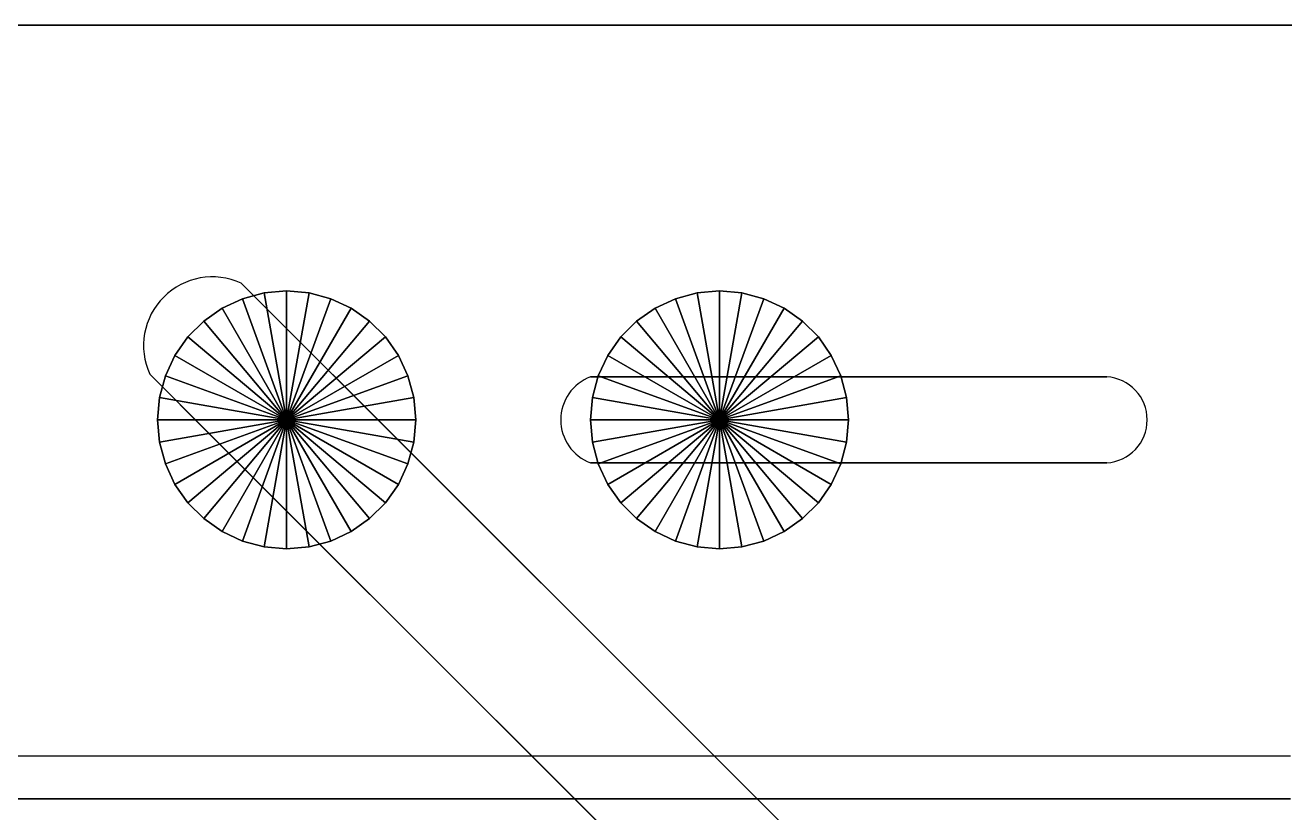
# Model space of a CAD drawing. Header units: inches. Extents: x -7543 to -822, y 102837 to 190349.
# Drawn here: x -831.594645 to -831.590927, y 102836.959104 to 102836.961431 of the extents above; entities that cross this region are included whole.
import ezdxf

# ---------------------------------------------------------------- set-up
doc = ezdxf.new("R2010")
doc.units = ezdxf.units.IN
doc.header["$MEASUREMENT"] = 0
doc.layers.add('TEFRİŞ', color=7, linetype='Continuous', lineweight=25, true_color=0x78462c)

msp = doc.modelspace()

# ---------------------------------------------------------------- linework, layer by layer
at = {"layer": 'TEFRİŞ'}
msp.add_line((-831.5968453943481, 102836.9592717916, -0.004190999999999999), (-831.590909394348, 102836.9592717916, -0.004190999999999999), dxfattribs=at)
for centre, radius, start, end in [((-831.594092465625, 102836.9604838629, 0.0005079999999999999), 0.0002033753728859917, 65.4898187051874, 204.5101813244228), ((-831.5929283455516, 102836.9602647916, 0.0007620000000000005), 0.0001357854441317281, 110.7234838992994, 249.2765161007005), ((-831.5914602949773, 102836.9602647916, 0.0007620000000000005), 0.0001272455105001902, 273.5597646251475, 86.44023537485249)]:
    msp.add_arc(centre, radius, start, end, dxfattribs=at)
for points in [[(-831.5888773943481, 102836.9614307916, -0.000127000000000001), (-831.598877394348, 102836.9614307916, -0.000127000000000001), (-831.598877394348, 102836.9614307916), (-831.5888773943481, 102836.9614307916)], [(-831.593828494348, 102836.9604892916, 0.000889), (-831.5934692743481, 102836.9601300916, 0.000889), (-831.5934692743481, 102836.9601300916, 0.0005079999999999999), (-831.594008094348, 102836.9606689116, 0.0005079999999999999)], [(-831.5940638943481, 102836.9605947516), (-831.5940036943481, 102836.9606228116), (-831.5940036943481, 102836.9606228116, 0.0005079999999999999), (-831.5940638943481, 102836.9605947516, 0.0005079999999999999)], [(-831.5938733943481, 102836.9602647916), (-831.5940638943481, 102836.9605947516), (-831.5940036943481, 102836.9606228116), (-831.5938733943481, 102836.9602647916)], [(-831.5938733943481, 102836.9602647916, 0.0005079999999999999), (-831.5940638943481, 102836.9605947516, 0.0005079999999999999), (-831.5940036943481, 102836.9606228116, 0.0005079999999999999), (-831.5938733943481, 102836.9602647916, 0.0005079999999999999)], [(-831.5940036943481, 102836.9606228116), (-831.593939554348, 102836.9606400116), (-831.593939554348, 102836.9606400116, 0.0005079999999999999), (-831.5940036943481, 102836.9606228116, 0.0005079999999999999)], [(-831.5938733943481, 102836.9602647916), (-831.5940036943481, 102836.9606228116), (-831.593939554348, 102836.9606400116), (-831.5938733943481, 102836.9602647916)], [(-831.5938733943481, 102836.9602647916, 0.0005079999999999999), (-831.5940036943481, 102836.9606228116, 0.0005079999999999999), (-831.593939554348, 102836.9606400116, 0.0005079999999999999), (-831.5938733943481, 102836.9602647916, 0.0005079999999999999)], [(-831.593939554348, 102836.9606400116), (-831.5938733943481, 102836.9606457916), (-831.5938733943481, 102836.9606457916, 0.0005079999999999999), (-831.593939554348, 102836.9606400116, 0.0005079999999999999)], [(-831.5938733943481, 102836.9602647916), (-831.593939554348, 102836.9606400116), (-831.5938733943481, 102836.9606457916), (-831.5938733943481, 102836.9602647916)], [(-831.5938733943481, 102836.9602647916, 0.0005079999999999999), (-831.593939554348, 102836.9606400116, 0.0005079999999999999), (-831.5938733943481, 102836.9606457916, 0.0005079999999999999), (-831.5938733943481, 102836.9602647916, 0.0005079999999999999)], [(-831.5938733943481, 102836.9606457916), (-831.5938072343481, 102836.9606400116), (-831.5938072343481, 102836.9606400116, 0.0005079999999999999), (-831.5938733943481, 102836.9606457916, 0.0005079999999999999)], [(-831.5938733943481, 102836.9602647916), (-831.5938733943481, 102836.9606457916), (-831.5938072343481, 102836.9606400116), (-831.5938733943481, 102836.9602647916)], [(-831.5938733943481, 102836.9602647916, 0.0005079999999999999), (-831.5938733943481, 102836.9606457916, 0.0005079999999999999), (-831.5938072343481, 102836.9606400116, 0.0005079999999999999), (-831.5938733943481, 102836.9602647916, 0.0005079999999999999)], [(-831.5938733943481, 102836.9602647916), (-831.5938072343481, 102836.9606400116), (-831.593743094348, 102836.9606228116), (-831.5938733943481, 102836.9602647916)], [(-831.5938733943481, 102836.9602647916, 0.0005079999999999999), (-831.5938072343481, 102836.9606400116, 0.0005079999999999999), (-831.593743094348, 102836.9606228116, 0.0005079999999999999), (-831.5938733943481, 102836.9602647916, 0.0005079999999999999)], [(-831.5938733943481, 102836.9602647916), (-831.593743094348, 102836.9606228116), (-831.593682894348, 102836.9605947516), (-831.5938733943481, 102836.9602647916)], [(-831.5938733943481, 102836.9602647916, 0.0005079999999999999), (-831.593743094348, 102836.9606228116, 0.0005079999999999999), (-831.593682894348, 102836.9605947516, 0.0005079999999999999), (-831.5938733943481, 102836.9602647916, 0.0005079999999999999)], [(-831.5938072343481, 102836.9606400116), (-831.593743094348, 102836.9606228116), (-831.593743094348, 102836.9606228116, 0.0005079999999999999), (-831.5938072343481, 102836.9606400116, 0.0005079999999999999)], [(-831.593743094348, 102836.9606228116), (-831.593682894348, 102836.9605947516), (-831.593682894348, 102836.9605947516, 0.0005079999999999999), (-831.593743094348, 102836.9606228116, 0.0005079999999999999)], [(-831.592785894348, 102836.9605947516), (-831.592725694348, 102836.9606228116), (-831.592725694348, 102836.9606228116, 0.0005079999999999999), (-831.592785894348, 102836.9605947516, 0.0005079999999999999)], [(-831.5925953943481, 102836.9602647916), (-831.592785894348, 102836.9605947516), (-831.592725694348, 102836.9606228116), (-831.5925953943481, 102836.9602647916)], [(-831.5925953943481, 102836.9602647916, 0.0005079999999999999), (-831.592785894348, 102836.9605947516, 0.0005079999999999999), (-831.592725694348, 102836.9606228116, 0.0005079999999999999), (-831.5925953943481, 102836.9602647916, 0.0005079999999999999)], [(-831.592725694348, 102836.9606228116), (-831.5926615543481, 102836.9606400116), (-831.5926615543481, 102836.9606400116, 0.0005079999999999999), (-831.592725694348, 102836.9606228116, 0.0005079999999999999)], [(-831.5925953943481, 102836.9602647916), (-831.592725694348, 102836.9606228116), (-831.5926615543481, 102836.9606400116), (-831.5925953943481, 102836.9602647916)], [(-831.5925953943481, 102836.9602647916, 0.0005079999999999999), (-831.592725694348, 102836.9606228116, 0.0005079999999999999), (-831.5926615543481, 102836.9606400116, 0.0005079999999999999), (-831.5925953943481, 102836.9602647916, 0.0005079999999999999)], [(-831.5926615543481, 102836.9606400116), (-831.5925953943481, 102836.9606457916), (-831.5925953943481, 102836.9606457916, 0.0005079999999999999), (-831.5926615543481, 102836.9606400116, 0.0005079999999999999)], [(-831.5925953943481, 102836.9602647916), (-831.5926615543481, 102836.9606400116), (-831.5925953943481, 102836.9606457916), (-831.5925953943481, 102836.9602647916)], [(-831.5925953943481, 102836.9602647916, 0.0005079999999999999), (-831.5926615543481, 102836.9606400116, 0.0005079999999999999), (-831.5925953943481, 102836.9606457916, 0.0005079999999999999), (-831.5925953943481, 102836.9602647916, 0.0005079999999999999)], [(-831.5925953943481, 102836.9606457916), (-831.592529234348, 102836.9606400116), (-831.592529234348, 102836.9606400116, 0.0005079999999999999), (-831.5925953943481, 102836.9606457916, 0.0005079999999999999)], [(-831.5925953943481, 102836.9602647916), (-831.5925953943481, 102836.9606457916), (-831.592529234348, 102836.9606400116), (-831.5925953943481, 102836.9602647916)], [(-831.5925953943481, 102836.9602647916, 0.0005079999999999999), (-831.5925953943481, 102836.9606457916, 0.0005079999999999999), (-831.592529234348, 102836.9606400116, 0.0005079999999999999), (-831.5925953943481, 102836.9602647916, 0.0005079999999999999)], [(-831.5925953943481, 102836.9602647916), (-831.592529234348, 102836.9606400116), (-831.5924650943481, 102836.9606228116), (-831.5925953943481, 102836.9602647916)], [(-831.5925953943481, 102836.9602647916, 0.0005079999999999999), (-831.592529234348, 102836.9606400116, 0.0005079999999999999), (-831.5924650943481, 102836.9606228116, 0.0005079999999999999), (-831.5925953943481, 102836.9602647916, 0.0005079999999999999)], [(-831.5925953943481, 102836.9602647916), (-831.5924650943481, 102836.9606228116), (-831.5924048943481, 102836.9605947516), (-831.5925953943481, 102836.9602647916)], [(-831.5925953943481, 102836.9602647916, 0.0005079999999999999), (-831.5924650943481, 102836.9606228116, 0.0005079999999999999), (-831.5924048943481, 102836.9605947516, 0.0005079999999999999), (-831.5925953943481, 102836.9602647916, 0.0005079999999999999)], [(-831.592529234348, 102836.9606400116), (-831.5924650943481, 102836.9606228116), (-831.5924650943481, 102836.9606228116, 0.0005079999999999999), (-831.592529234348, 102836.9606400116, 0.0005079999999999999)], [(-831.5924650943481, 102836.9606228116), (-831.5924048943481, 102836.9605947516), (-831.5924048943481, 102836.9605947516, 0.0005079999999999999), (-831.5924650943481, 102836.9606228116, 0.0005079999999999999)], [(-831.594118294348, 102836.9605566516), (-831.5940638943481, 102836.9605947516), (-831.5940638943481, 102836.9605947516, 0.0005079999999999999), (-831.594118294348, 102836.9605566516, 0.0005079999999999999)], [(-831.5938733943481, 102836.9602647916), (-831.594118294348, 102836.9605566516), (-831.5940638943481, 102836.9605947516), (-831.5938733943481, 102836.9602647916)], [(-831.5938733943481, 102836.9602647916, 0.0005079999999999999), (-831.594118294348, 102836.9605566516, 0.0005079999999999999), (-831.5940638943481, 102836.9605947516, 0.0005079999999999999), (-831.5938733943481, 102836.9602647916, 0.0005079999999999999)], [(-831.5938733943481, 102836.9602647916), (-831.593682894348, 102836.9605947516), (-831.5936284943481, 102836.9605566516), (-831.5938733943481, 102836.9602647916)], [(-831.5938733943481, 102836.9602647916, 0.0005079999999999999), (-831.593682894348, 102836.9605947516, 0.0005079999999999999), (-831.5936284943481, 102836.9605566516, 0.0005079999999999999), (-831.5938733943481, 102836.9602647916, 0.0005079999999999999)], [(-831.593682894348, 102836.9605947516), (-831.5936284943481, 102836.9605566516), (-831.5936284943481, 102836.9605566516, 0.0005079999999999999), (-831.593682894348, 102836.9605947516, 0.0005079999999999999)], [(-831.5928402943481, 102836.9605566516), (-831.592785894348, 102836.9605947516), (-831.592785894348, 102836.9605947516, 0.0005079999999999999), (-831.5928402943481, 102836.9605566516, 0.0005079999999999999)], [(-831.5925953943481, 102836.9602647916), (-831.5928402943481, 102836.9605566516), (-831.592785894348, 102836.9605947516), (-831.5925953943481, 102836.9602647916)], [(-831.5925953943481, 102836.9602647916, 0.0005079999999999999), (-831.5928402943481, 102836.9605566516, 0.0005079999999999999), (-831.592785894348, 102836.9605947516, 0.0005079999999999999), (-831.5925953943481, 102836.9602647916, 0.0005079999999999999)], [(-831.5925953943481, 102836.9602647916), (-831.5924048943481, 102836.9605947516), (-831.592350494348, 102836.9605566516), (-831.5925953943481, 102836.9602647916)], [(-831.5925953943481, 102836.9602647916, 0.0005079999999999999), (-831.5924048943481, 102836.9605947516, 0.0005079999999999999), (-831.592350494348, 102836.9605566516, 0.0005079999999999999), (-831.5925953943481, 102836.9602647916, 0.0005079999999999999)], [(-831.5924048943481, 102836.9605947516), (-831.592350494348, 102836.9605566516), (-831.592350494348, 102836.9605566516, 0.0005079999999999999), (-831.5924048943481, 102836.9605947516, 0.0005079999999999999)], [(-831.594165254348, 102836.9605096916), (-831.594118294348, 102836.9605566516), (-831.594118294348, 102836.9605566516, 0.0005079999999999999), (-831.594165254348, 102836.9605096916, 0.0005079999999999999)], [(-831.5938733943481, 102836.9602647916), (-831.594165254348, 102836.9605096916), (-831.594118294348, 102836.9605566516), (-831.5938733943481, 102836.9602647916)], [(-831.5938733943481, 102836.9602647916, 0.0005079999999999999), (-831.594165254348, 102836.9605096916, 0.0005079999999999999), (-831.594118294348, 102836.9605566516, 0.0005079999999999999), (-831.5938733943481, 102836.9602647916, 0.0005079999999999999)], [(-831.5938733943481, 102836.9602647916), (-831.5936284943481, 102836.9605566516), (-831.593581534348, 102836.9605096916), (-831.5938733943481, 102836.9602647916)], [(-831.5938733943481, 102836.9602647916, 0.0005079999999999999), (-831.5936284943481, 102836.9605566516, 0.0005079999999999999), (-831.593581534348, 102836.9605096916, 0.0005079999999999999), (-831.5938733943481, 102836.9602647916, 0.0005079999999999999)], [(-831.5936284943481, 102836.9605566516), (-831.593581534348, 102836.9605096916), (-831.593581534348, 102836.9605096916, 0.0005079999999999999), (-831.5936284943481, 102836.9605566516, 0.0005079999999999999)], [(-831.592887254348, 102836.9605096916), (-831.5928402943481, 102836.9605566516), (-831.5928402943481, 102836.9605566516, 0.0005079999999999999), (-831.592887254348, 102836.9605096916, 0.0005079999999999999)], [(-831.5925953943481, 102836.9602647916), (-831.592887254348, 102836.9605096916), (-831.5928402943481, 102836.9605566516), (-831.5925953943481, 102836.9602647916)], [(-831.5925953943481, 102836.9602647916, 0.0005079999999999999), (-831.592887254348, 102836.9605096916, 0.0005079999999999999), (-831.5928402943481, 102836.9605566516, 0.0005079999999999999), (-831.5925953943481, 102836.9602647916, 0.0005079999999999999)], [(-831.5925953943481, 102836.9602647916), (-831.592350494348, 102836.9605566516), (-831.592303534348, 102836.9605096916), (-831.5925953943481, 102836.9602647916)], [(-831.5925953943481, 102836.9602647916, 0.0005079999999999999), (-831.592350494348, 102836.9605566516, 0.0005079999999999999), (-831.592303534348, 102836.9605096916, 0.0005079999999999999), (-831.5925953943481, 102836.9602647916, 0.0005079999999999999)], [(-831.592350494348, 102836.9605566516), (-831.592303534348, 102836.9605096916), (-831.592303534348, 102836.9605096916, 0.0005079999999999999), (-831.592350494348, 102836.9605566516, 0.0005079999999999999)], [(-831.5942033543481, 102836.9604552916), (-831.594165254348, 102836.9605096916), (-831.594165254348, 102836.9605096916, 0.0005079999999999999), (-831.5942033543481, 102836.9604552916, 0.0005079999999999999)], [(-831.5938733943481, 102836.9602647916), (-831.5942033543481, 102836.9604552916), (-831.594165254348, 102836.9605096916), (-831.5938733943481, 102836.9602647916)], [(-831.5938733943481, 102836.9602647916, 0.0005079999999999999), (-831.5942033543481, 102836.9604552916, 0.0005079999999999999), (-831.594165254348, 102836.9605096916, 0.0005079999999999999), (-831.5938733943481, 102836.9602647916, 0.0005079999999999999)], [(-831.5938733943481, 102836.9602647916), (-831.593581534348, 102836.9605096916), (-831.593543434348, 102836.9604552916), (-831.5938733943481, 102836.9602647916)], [(-831.5938733943481, 102836.9602647916, 0.0005079999999999999), (-831.593581534348, 102836.9605096916, 0.0005079999999999999), (-831.593543434348, 102836.9604552916, 0.0005079999999999999), (-831.5938733943481, 102836.9602647916, 0.0005079999999999999)], [(-831.593581534348, 102836.9605096916), (-831.593543434348, 102836.9604552916), (-831.593543434348, 102836.9604552916, 0.0005079999999999999), (-831.593581534348, 102836.9605096916, 0.0005079999999999999)], [(-831.592925354348, 102836.9604552916), (-831.592887254348, 102836.9605096916), (-831.592887254348, 102836.9605096916, 0.0005079999999999999), (-831.592925354348, 102836.9604552916, 0.0005079999999999999)], [(-831.5925953943481, 102836.9602647916), (-831.592925354348, 102836.9604552916), (-831.592887254348, 102836.9605096916), (-831.5925953943481, 102836.9602647916)], [(-831.5925953943481, 102836.9602647916, 0.0005079999999999999), (-831.592925354348, 102836.9604552916, 0.0005079999999999999), (-831.592887254348, 102836.9605096916, 0.0005079999999999999), (-831.5925953943481, 102836.9602647916, 0.0005079999999999999)], [(-831.5925953943481, 102836.9602647916), (-831.592303534348, 102836.9605096916), (-831.5922654343481, 102836.9604552916), (-831.5925953943481, 102836.9602647916)], [(-831.5925953943481, 102836.9602647916, 0.0005079999999999999), (-831.592303534348, 102836.9605096916, 0.0005079999999999999), (-831.5922654343481, 102836.9604552916, 0.0005079999999999999), (-831.5925953943481, 102836.9602647916, 0.0005079999999999999)], [(-831.592303534348, 102836.9605096916), (-831.5922654343481, 102836.9604552916), (-831.5922654343481, 102836.9604552916, 0.0005079999999999999), (-831.592303534348, 102836.9605096916, 0.0005079999999999999)], [(-831.593648894348, 102836.9603096916, 0.00127), (-831.593828494348, 102836.9604892916, 0.000889), (-831.5909997143481, 102836.9576605116, 0.000889), (-831.5909997143481, 102836.9576605116, 0.00127)], [(-831.5942314143481, 102836.9603950916), (-831.5942033543481, 102836.9604552916), (-831.5942033543481, 102836.9604552916, 0.0005079999999999999), (-831.5942314143481, 102836.9603950916, 0.0005079999999999999)], [(-831.5938733943481, 102836.9602647916), (-831.5942314143481, 102836.9603950916), (-831.5942033543481, 102836.9604552916), (-831.5938733943481, 102836.9602647916)], [(-831.5938733943481, 102836.9602647916, 0.0005079999999999999), (-831.5942314143481, 102836.9603950916, 0.0005079999999999999), (-831.5942033543481, 102836.9604552916, 0.0005079999999999999), (-831.5938733943481, 102836.9602647916, 0.0005079999999999999)], [(-831.5938733943481, 102836.9602647916), (-831.593543434348, 102836.9604552916), (-831.593515374348, 102836.9603950916), (-831.5938733943481, 102836.9602647916)], [(-831.5938733943481, 102836.9602647916, 0.0005079999999999999), (-831.593543434348, 102836.9604552916, 0.0005079999999999999), (-831.593515374348, 102836.9603950916, 0.0005079999999999999), (-831.5938733943481, 102836.9602647916, 0.0005079999999999999)], [(-831.593543434348, 102836.9604552916), (-831.593515374348, 102836.9603950916), (-831.593515374348, 102836.9603950916, 0.0005079999999999999), (-831.593543434348, 102836.9604552916, 0.0005079999999999999)], [(-831.592953414348, 102836.9603950916), (-831.592925354348, 102836.9604552916), (-831.592925354348, 102836.9604552916, 0.0005079999999999999), (-831.592953414348, 102836.9603950916, 0.0005079999999999999)], [(-831.5925953943481, 102836.9602647916), (-831.592953414348, 102836.9603950916), (-831.592925354348, 102836.9604552916), (-831.5925953943481, 102836.9602647916)], [(-831.5925953943481, 102836.9602647916, 0.0005079999999999999), (-831.592953414348, 102836.9603950916, 0.0005079999999999999), (-831.592925354348, 102836.9604552916, 0.0005079999999999999), (-831.5925953943481, 102836.9602647916, 0.0005079999999999999)], [(-831.5925953943481, 102836.9602647916), (-831.5922654343481, 102836.9604552916), (-831.5922373743481, 102836.9603950916), (-831.5925953943481, 102836.9602647916)], [(-831.5925953943481, 102836.9602647916, 0.0005079999999999999), (-831.5922654343481, 102836.9604552916, 0.0005079999999999999), (-831.5922373743481, 102836.9603950916, 0.0005079999999999999), (-831.5925953943481, 102836.9602647916, 0.0005079999999999999)], [(-831.5922654343481, 102836.9604552916), (-831.5922373743481, 102836.9603950916), (-831.5922373743481, 102836.9603950916, 0.0005079999999999999), (-831.5922654343481, 102836.9604552916, 0.0005079999999999999)], [(-831.5940978943481, 102836.9602198916, 0.000889), (-831.5937386943481, 102836.9598606716, 0.000889), (-831.5937386943481, 102836.9598606716, 0.0005079999999999999), (-831.594277514348, 102836.9603994916, 0.0005079999999999999)], [(-831.5942486143481, 102836.9603309516), (-831.5942314143481, 102836.9603950916), (-831.5942314143481, 102836.9603950916, 0.0005079999999999999), (-831.5942486143481, 102836.9603309516, 0.0005079999999999999)], [(-831.5938733943481, 102836.9602647916), (-831.5942486143481, 102836.9603309516), (-831.5942314143481, 102836.9603950916), (-831.5938733943481, 102836.9602647916)], [(-831.5938733943481, 102836.9602647916, 0.0005079999999999999), (-831.5942486143481, 102836.9603309516, 0.0005079999999999999), (-831.5942314143481, 102836.9603950916, 0.0005079999999999999), (-831.5938733943481, 102836.9602647916, 0.0005079999999999999)], [(-831.5938733943481, 102836.9602647916), (-831.593515374348, 102836.9603950916), (-831.593498174348, 102836.9603309516), (-831.5938733943481, 102836.9602647916)], [(-831.5938733943481, 102836.9602647916, 0.0005079999999999999), (-831.593515374348, 102836.9603950916, 0.0005079999999999999), (-831.593498174348, 102836.9603309516, 0.0005079999999999999), (-831.5938733943481, 102836.9602647916, 0.0005079999999999999)], [(-831.593515374348, 102836.9603950916), (-831.593498174348, 102836.9603309516), (-831.593498174348, 102836.9603309516, 0.0005079999999999999), (-831.593515374348, 102836.9603950916, 0.0005079999999999999)], [(-831.591452394348, 102836.9603917916, 0.0007620000000000005), (-831.592976394348, 102836.9603917916, 0.0007620000000000005), (-831.592976394348, 102836.9603917916, 0.0005079999999999999), (-831.591452394348, 102836.9603917916, 0.0005079999999999999)], [(-831.592970614348, 102836.9603309516), (-831.592953414348, 102836.9603950916), (-831.592953414348, 102836.9603950916, 0.0005079999999999999), (-831.592970614348, 102836.9603309516, 0.0005079999999999999)], [(-831.5925953943481, 102836.9602647916), (-831.592970614348, 102836.9603309516), (-831.592953414348, 102836.9603950916), (-831.5925953943481, 102836.9602647916)], [(-831.5925953943481, 102836.9602647916, 0.0005079999999999999), (-831.592970614348, 102836.9603309516, 0.0005079999999999999), (-831.592953414348, 102836.9603950916, 0.0005079999999999999), (-831.5925953943481, 102836.9602647916, 0.0005079999999999999)], [(-831.5925953943481, 102836.9602647916), (-831.5922373743481, 102836.9603950916), (-831.5922201743481, 102836.9603309516), (-831.5925953943481, 102836.9602647916)], [(-831.5925953943481, 102836.9602647916, 0.0005079999999999999), (-831.5922373743481, 102836.9603950916, 0.0005079999999999999), (-831.5922201743481, 102836.9603309516, 0.0005079999999999999), (-831.5925953943481, 102836.9602647916, 0.0005079999999999999)], [(-831.5922373743481, 102836.9603950916), (-831.5922201743481, 102836.9603309516), (-831.5922201743481, 102836.9603309516, 0.0005079999999999999), (-831.5922373743481, 102836.9603950916, 0.0005079999999999999)], [(-831.594254394348, 102836.9602647916), (-831.5942486143481, 102836.9603309516), (-831.5942486143481, 102836.9603309516, 0.0005079999999999999), (-831.594254394348, 102836.9602647916, 0.0005079999999999999)], [(-831.5938733943481, 102836.9602647916), (-831.594254394348, 102836.9602647916), (-831.5942486143481, 102836.9603309516), (-831.5938733943481, 102836.9602647916)], [(-831.5938733943481, 102836.9602647916, 0.0005079999999999999), (-831.594254394348, 102836.9602647916, 0.0005079999999999999), (-831.5942486143481, 102836.9603309516, 0.0005079999999999999), (-831.5938733943481, 102836.9602647916, 0.0005079999999999999)], [(-831.5938733943481, 102836.9602647916), (-831.593498174348, 102836.9603309516), (-831.593492394348, 102836.9602647916), (-831.5938733943481, 102836.9602647916)], [(-831.5938733943481, 102836.9602647916, 0.0005079999999999999), (-831.593498174348, 102836.9603309516, 0.0005079999999999999), (-831.593492394348, 102836.9602647916, 0.0005079999999999999), (-831.5938733943481, 102836.9602647916, 0.0005079999999999999)], [(-831.593498174348, 102836.9603309516), (-831.593492394348, 102836.9602647916), (-831.593492394348, 102836.9602647916, 0.0005079999999999999), (-831.593498174348, 102836.9603309516, 0.0005079999999999999)], [(-831.592976394348, 102836.9602647916), (-831.592970614348, 102836.9603309516), (-831.592970614348, 102836.9603309516, 0.0005079999999999999), (-831.592976394348, 102836.9602647916, 0.0005079999999999999)], [(-831.5925953943481, 102836.9602647916), (-831.592976394348, 102836.9602647916), (-831.592970614348, 102836.9603309516), (-831.5925953943481, 102836.9602647916)], [(-831.5925953943481, 102836.9602647916, 0.0005079999999999999), (-831.592976394348, 102836.9602647916, 0.0005079999999999999), (-831.592970614348, 102836.9603309516, 0.0005079999999999999), (-831.5925953943481, 102836.9602647916, 0.0005079999999999999)], [(-831.5925953943481, 102836.9602647916), (-831.5922201743481, 102836.9603309516), (-831.592214394348, 102836.9602647916), (-831.5925953943481, 102836.9602647916)], [(-831.5925953943481, 102836.9602647916, 0.0005079999999999999), (-831.5922201743481, 102836.9603309516, 0.0005079999999999999), (-831.592214394348, 102836.9602647916, 0.0005079999999999999), (-831.5925953943481, 102836.9602647916, 0.0005079999999999999)], [(-831.5922201743481, 102836.9603309516), (-831.592214394348, 102836.9602647916), (-831.592214394348, 102836.9602647916, 0.0005079999999999999), (-831.5922201743481, 102836.9603309516, 0.0005079999999999999)], [(-831.5942486143481, 102836.9601986316), (-831.594254394348, 102836.9602647916), (-831.594254394348, 102836.9602647916, 0.0005079999999999999), (-831.5942486143481, 102836.9601986316, 0.0005079999999999999)], [(-831.5938733943481, 102836.9602647916), (-831.5942486143481, 102836.9601986316), (-831.594254394348, 102836.9602647916), (-831.5938733943481, 102836.9602647916)], [(-831.5942486143481, 102836.9601986316), (-831.594254394348, 102836.9602647916), (-831.594254394348, 102836.9602647916, 0.0005079999999999999), (-831.5942486143481, 102836.9601986316, 0.0005079999999999999)], [(-831.5938733943481, 102836.9602647916), (-831.5942314143481, 102836.9601344916), (-831.5942486143481, 102836.9601986316), (-831.5938733943481, 102836.9602647916)], [(-831.5938733943481, 102836.9602647916, 0.0005079999999999999), (-831.5942314143481, 102836.9601344916, 0.0005079999999999999), (-831.5942486143481, 102836.9601986316, 0.0005079999999999999), (-831.5938733943481, 102836.9602647916, 0.0005079999999999999)], [(-831.5938733943481, 102836.9602647916), (-831.5942033543481, 102836.9600742916), (-831.5942314143481, 102836.9601344916), (-831.5938733943481, 102836.9602647916)], [(-831.5938733943481, 102836.9602647916, 0.0005079999999999999), (-831.5942033543481, 102836.9600742916, 0.0005079999999999999), (-831.5942314143481, 102836.9601344916, 0.0005079999999999999), (-831.5938733943481, 102836.9602647916, 0.0005079999999999999)], [(-831.5938733943481, 102836.9602647916), (-831.594165254348, 102836.9600198916), (-831.5942033543481, 102836.9600742916), (-831.5938733943481, 102836.9602647916)], [(-831.5938733943481, 102836.9602647916, 0.0005079999999999999), (-831.594165254348, 102836.9600198916, 0.0005079999999999999), (-831.5942033543481, 102836.9600742916, 0.0005079999999999999), (-831.5938733943481, 102836.9602647916, 0.0005079999999999999)], [(-831.5938733943481, 102836.9602647916), (-831.594118294348, 102836.9599729316), (-831.594165254348, 102836.9600198916), (-831.5938733943481, 102836.9602647916)], [(-831.5938733943481, 102836.9602647916, 0.0005079999999999999), (-831.594118294348, 102836.9599729316, 0.0005079999999999999), (-831.594165254348, 102836.9600198916, 0.0005079999999999999), (-831.5938733943481, 102836.9602647916, 0.0005079999999999999)], [(-831.5938733943481, 102836.9602647916), (-831.5940638943481, 102836.9599348316), (-831.594118294348, 102836.9599729316), (-831.5938733943481, 102836.9602647916)], [(-831.5938733943481, 102836.9602647916, 0.0005079999999999999), (-831.5940638943481, 102836.9599348316, 0.0005079999999999999), (-831.594118294348, 102836.9599729316, 0.0005079999999999999), (-831.5938733943481, 102836.9602647916, 0.0005079999999999999)], [(-831.5938733943481, 102836.9602647916), (-831.5940036943481, 102836.9599067716), (-831.5940638943481, 102836.9599348316), (-831.5938733943481, 102836.9602647916)], [(-831.5938733943481, 102836.9602647916, 0.0005079999999999999), (-831.5940036943481, 102836.9599067716, 0.0005079999999999999), (-831.5940638943481, 102836.9599348316, 0.0005079999999999999), (-831.5938733943481, 102836.9602647916, 0.0005079999999999999)], [(-831.5938733943481, 102836.9602647916), (-831.593939554348, 102836.9598895716), (-831.5940036943481, 102836.9599067716), (-831.5938733943481, 102836.9602647916)], [(-831.5938733943481, 102836.9602647916, 0.0005079999999999999), (-831.593939554348, 102836.9598895716, 0.0005079999999999999), (-831.5940036943481, 102836.9599067716, 0.0005079999999999999), (-831.5938733943481, 102836.9602647916, 0.0005079999999999999)], [(-831.5938733943481, 102836.9602647916), (-831.5938733943481, 102836.9598837916), (-831.593939554348, 102836.9598895716), (-831.5938733943481, 102836.9602647916)], [(-831.5938733943481, 102836.9602647916, 0.0005079999999999999), (-831.5938733943481, 102836.9598837916, 0.0005079999999999999), (-831.593939554348, 102836.9598895716, 0.0005079999999999999), (-831.5938733943481, 102836.9602647916, 0.0005079999999999999)], [(-831.5938733943481, 102836.9602647916), (-831.593492394348, 102836.9602647916), (-831.593498174348, 102836.9601986316), (-831.5938733943481, 102836.9602647916)], [(-831.5938733943481, 102836.9602647916, 0.0005079999999999999), (-831.593492394348, 102836.9602647916, 0.0005079999999999999), (-831.593498174348, 102836.9601986316, 0.0005079999999999999), (-831.5938733943481, 102836.9602647916, 0.0005079999999999999)], [(-831.5938733943481, 102836.9602647916), (-831.593498174348, 102836.9601986316), (-831.593515374348, 102836.9601344916), (-831.5938733943481, 102836.9602647916)], [(-831.5938733943481, 102836.9602647916, 0.0005079999999999999), (-831.593498174348, 102836.9601986316, 0.0005079999999999999), (-831.593515374348, 102836.9601344916, 0.0005079999999999999), (-831.5938733943481, 102836.9602647916, 0.0005079999999999999)], [(-831.5938733943481, 102836.9602647916), (-831.593515374348, 102836.9601344916), (-831.593543434348, 102836.9600742916), (-831.5938733943481, 102836.9602647916)], [(-831.5938733943481, 102836.9602647916, 0.0005079999999999999), (-831.593515374348, 102836.9601344916, 0.0005079999999999999), (-831.593543434348, 102836.9600742916, 0.0005079999999999999), (-831.5938733943481, 102836.9602647916, 0.0005079999999999999)], [(-831.5938733943481, 102836.9602647916), (-831.593543434348, 102836.9600742916), (-831.593581534348, 102836.9600198916), (-831.5938733943481, 102836.9602647916)], [(-831.5938733943481, 102836.9602647916, 0.0005079999999999999), (-831.593543434348, 102836.9600742916, 0.0005079999999999999), (-831.593581534348, 102836.9600198916, 0.0005079999999999999), (-831.5938733943481, 102836.9602647916, 0.0005079999999999999)], [(-831.5938733943481, 102836.9602647916), (-831.593581534348, 102836.9600198916), (-831.5936284943481, 102836.9599729316), (-831.5938733943481, 102836.9602647916)], [(-831.5938733943481, 102836.9602647916, 0.0005079999999999999), (-831.593581534348, 102836.9600198916, 0.0005079999999999999), (-831.5936284943481, 102836.9599729316, 0.0005079999999999999), (-831.5938733943481, 102836.9602647916, 0.0005079999999999999)], [(-831.5938733943481, 102836.9602647916), (-831.5936284943481, 102836.9599729316), (-831.593682894348, 102836.9599348316), (-831.5938733943481, 102836.9602647916)], [(-831.5938733943481, 102836.9602647916, 0.0005079999999999999), (-831.5936284943481, 102836.9599729316, 0.0005079999999999999), (-831.593682894348, 102836.9599348316, 0.0005079999999999999), (-831.5938733943481, 102836.9602647916, 0.0005079999999999999)], [(-831.5938733943481, 102836.9602647916), (-831.593682894348, 102836.9599348316), (-831.593743094348, 102836.9599067716), (-831.5938733943481, 102836.9602647916)], [(-831.5938733943481, 102836.9602647916, 0.0005079999999999999), (-831.593682894348, 102836.9599348316, 0.0005079999999999999), (-831.593743094348, 102836.9599067716, 0.0005079999999999999), (-831.5938733943481, 102836.9602647916, 0.0005079999999999999)], [(-831.5938733943481, 102836.9602647916), (-831.593743094348, 102836.9599067716), (-831.5938072343481, 102836.9598895716), (-831.5938733943481, 102836.9602647916)], [(-831.5938733943481, 102836.9602647916, 0.0005079999999999999), (-831.593743094348, 102836.9599067716, 0.0005079999999999999), (-831.5938072343481, 102836.9598895716, 0.0005079999999999999), (-831.5938733943481, 102836.9602647916, 0.0005079999999999999)], [(-831.5938733943481, 102836.9602647916), (-831.5938072343481, 102836.9598895716), (-831.5938733943481, 102836.9598837916), (-831.5938733943481, 102836.9602647916)], [(-831.5938733943481, 102836.9602647916, 0.0005079999999999999), (-831.5938072343481, 102836.9598895716, 0.0005079999999999999), (-831.5938733943481, 102836.9598837916, 0.0005079999999999999), (-831.5938733943481, 102836.9602647916, 0.0005079999999999999)], [(-831.593492394348, 102836.9602647916), (-831.593498174348, 102836.9601986316), (-831.593498174348, 102836.9601986316, 0.0005079999999999999), (-831.593492394348, 102836.9602647916, 0.0005079999999999999)], [(-831.592970614348, 102836.9601986316), (-831.592976394348, 102836.9602647916), (-831.592976394348, 102836.9602647916, 0.0005079999999999999), (-831.592970614348, 102836.9601986316, 0.0005079999999999999)], [(-831.5925953943481, 102836.9602647916), (-831.592970614348, 102836.9601986316), (-831.592976394348, 102836.9602647916), (-831.5925953943481, 102836.9602647916)], [(-831.592970614348, 102836.9601986316), (-831.592976394348, 102836.9602647916), (-831.592976394348, 102836.9602647916, 0.0005079999999999999), (-831.592970614348, 102836.9601986316, 0.0005079999999999999)], [(-831.5925953943481, 102836.9602647916), (-831.592953414348, 102836.9601344916), (-831.592970614348, 102836.9601986316), (-831.5925953943481, 102836.9602647916)], [(-831.5925953943481, 102836.9602647916, 0.0005079999999999999), (-831.592953414348, 102836.9601344916, 0.0005079999999999999), (-831.592970614348, 102836.9601986316, 0.0005079999999999999), (-831.5925953943481, 102836.9602647916, 0.0005079999999999999)], [(-831.5925953943481, 102836.9602647916), (-831.592925354348, 102836.9600742916), (-831.592953414348, 102836.9601344916), (-831.5925953943481, 102836.9602647916)], [(-831.5925953943481, 102836.9602647916, 0.0005079999999999999), (-831.592925354348, 102836.9600742916, 0.0005079999999999999), (-831.592953414348, 102836.9601344916, 0.0005079999999999999), (-831.5925953943481, 102836.9602647916, 0.0005079999999999999)], [(-831.5925953943481, 102836.9602647916), (-831.592887254348, 102836.9600198916), (-831.592925354348, 102836.9600742916), (-831.5925953943481, 102836.9602647916)], [(-831.5925953943481, 102836.9602647916, 0.0005079999999999999), (-831.592887254348, 102836.9600198916, 0.0005079999999999999), (-831.592925354348, 102836.9600742916, 0.0005079999999999999), (-831.5925953943481, 102836.9602647916, 0.0005079999999999999)], [(-831.5925953943481, 102836.9602647916), (-831.5928402943481, 102836.9599729316), (-831.592887254348, 102836.9600198916), (-831.5925953943481, 102836.9602647916)], [(-831.5925953943481, 102836.9602647916, 0.0005079999999999999), (-831.5928402943481, 102836.9599729316, 0.0005079999999999999), (-831.592887254348, 102836.9600198916, 0.0005079999999999999), (-831.5925953943481, 102836.9602647916, 0.0005079999999999999)], [(-831.5925953943481, 102836.9602647916), (-831.592785894348, 102836.9599348316), (-831.5928402943481, 102836.9599729316), (-831.5925953943481, 102836.9602647916)], [(-831.5925953943481, 102836.9602647916, 0.0005079999999999999), (-831.592785894348, 102836.9599348316, 0.0005079999999999999), (-831.5928402943481, 102836.9599729316, 0.0005079999999999999), (-831.5925953943481, 102836.9602647916, 0.0005079999999999999)], [(-831.5925953943481, 102836.9602647916), (-831.592725694348, 102836.9599067716), (-831.592785894348, 102836.9599348316), (-831.5925953943481, 102836.9602647916)], [(-831.5925953943481, 102836.9602647916, 0.0005079999999999999), (-831.592725694348, 102836.9599067716, 0.0005079999999999999), (-831.592785894348, 102836.9599348316, 0.0005079999999999999), (-831.5925953943481, 102836.9602647916, 0.0005079999999999999)], [(-831.5925953943481, 102836.9602647916), (-831.5926615543481, 102836.9598895716), (-831.592725694348, 102836.9599067716), (-831.5925953943481, 102836.9602647916)], [(-831.5925953943481, 102836.9602647916, 0.0005079999999999999), (-831.5926615543481, 102836.9598895716, 0.0005079999999999999), (-831.592725694348, 102836.9599067716, 0.0005079999999999999), (-831.5925953943481, 102836.9602647916, 0.0005079999999999999)], [(-831.5925953943481, 102836.9602647916), (-831.5925953943481, 102836.9598837916), (-831.5926615543481, 102836.9598895716), (-831.5925953943481, 102836.9602647916)], [(-831.5925953943481, 102836.9602647916, 0.0005079999999999999), (-831.5925953943481, 102836.9598837916, 0.0005079999999999999), (-831.5926615543481, 102836.9598895716, 0.0005079999999999999), (-831.5925953943481, 102836.9602647916, 0.0005079999999999999)], [(-831.5925953943481, 102836.9602647916), (-831.592214394348, 102836.9602647916), (-831.5922201743481, 102836.9601986316), (-831.5925953943481, 102836.9602647916)], [(-831.5925953943481, 102836.9602647916, 0.0005079999999999999), (-831.592214394348, 102836.9602647916, 0.0005079999999999999), (-831.5922201743481, 102836.9601986316, 0.0005079999999999999), (-831.5925953943481, 102836.9602647916, 0.0005079999999999999)], [(-831.5925953943481, 102836.9602647916), (-831.5922201743481, 102836.9601986316), (-831.5922373743481, 102836.9601344916), (-831.5925953943481, 102836.9602647916)], [(-831.5925953943481, 102836.9602647916, 0.0005079999999999999), (-831.5922201743481, 102836.9601986316, 0.0005079999999999999), (-831.5922373743481, 102836.9601344916, 0.0005079999999999999), (-831.5925953943481, 102836.9602647916, 0.0005079999999999999)], [(-831.5925953943481, 102836.9602647916), (-831.5922373743481, 102836.9601344916), (-831.5922654343481, 102836.9600742916), (-831.5925953943481, 102836.9602647916)], [(-831.5925953943481, 102836.9602647916, 0.0005079999999999999), (-831.5922373743481, 102836.9601344916, 0.0005079999999999999), (-831.5922654343481, 102836.9600742916, 0.0005079999999999999), (-831.5925953943481, 102836.9602647916, 0.0005079999999999999)], [(-831.5925953943481, 102836.9602647916), (-831.5922654343481, 102836.9600742916), (-831.592303534348, 102836.9600198916), (-831.5925953943481, 102836.9602647916)], [(-831.5925953943481, 102836.9602647916, 0.0005079999999999999), (-831.5922654343481, 102836.9600742916, 0.0005079999999999999), (-831.592303534348, 102836.9600198916, 0.0005079999999999999), (-831.5925953943481, 102836.9602647916, 0.0005079999999999999)], [(-831.5925953943481, 102836.9602647916), (-831.592303534348, 102836.9600198916), (-831.592350494348, 102836.9599729316), (-831.5925953943481, 102836.9602647916)], [(-831.5925953943481, 102836.9602647916, 0.0005079999999999999), (-831.592303534348, 102836.9600198916, 0.0005079999999999999), (-831.592350494348, 102836.9599729316, 0.0005079999999999999), (-831.5925953943481, 102836.9602647916, 0.0005079999999999999)], [(-831.5925953943481, 102836.9602647916), (-831.592350494348, 102836.9599729316), (-831.5924048943481, 102836.9599348316), (-831.5925953943481, 102836.9602647916)], [(-831.5925953943481, 102836.9602647916, 0.0005079999999999999), (-831.592350494348, 102836.9599729316, 0.0005079999999999999), (-831.5924048943481, 102836.9599348316, 0.0005079999999999999), (-831.5925953943481, 102836.9602647916, 0.0005079999999999999)], [(-831.5925953943481, 102836.9602647916), (-831.5924048943481, 102836.9599348316), (-831.5924650943481, 102836.9599067716), (-831.5925953943481, 102836.9602647916)], [(-831.5925953943481, 102836.9602647916, 0.0005079999999999999), (-831.5924048943481, 102836.9599348316, 0.0005079999999999999), (-831.5924650943481, 102836.9599067716, 0.0005079999999999999), (-831.5925953943481, 102836.9602647916, 0.0005079999999999999)], [(-831.5925953943481, 102836.9602647916), (-831.5924650943481, 102836.9599067716), (-831.592529234348, 102836.9598895716), (-831.5925953943481, 102836.9602647916)], [(-831.5925953943481, 102836.9602647916, 0.0005079999999999999), (-831.5924650943481, 102836.9599067716, 0.0005079999999999999), (-831.592529234348, 102836.9598895716, 0.0005079999999999999), (-831.5925953943481, 102836.9602647916, 0.0005079999999999999)], [(-831.5925953943481, 102836.9602647916), (-831.592529234348, 102836.9598895716), (-831.5925953943481, 102836.9598837916), (-831.5925953943481, 102836.9602647916)], [(-831.5925953943481, 102836.9602647916, 0.0005079999999999999), (-831.592529234348, 102836.9598895716, 0.0005079999999999999), (-831.5925953943481, 102836.9598837916, 0.0005079999999999999), (-831.5925953943481, 102836.9602647916, 0.0005079999999999999)], [(-831.592214394348, 102836.9602647916), (-831.5922201743481, 102836.9601986316), (-831.5922201743481, 102836.9601986316, 0.0005079999999999999), (-831.592214394348, 102836.9602647916, 0.0005079999999999999)], [(-831.5939182943481, 102836.9600402916, 0.00127), (-831.5940978943481, 102836.9602198916, 0.000889), (-831.591269114348, 102836.9573911116, 0.000889), (-831.591269114348, 102836.9573911116, 0.00127)], [(-831.5942314143481, 102836.9601344916), (-831.5942486143481, 102836.9601986316), (-831.5942486143481, 102836.9601986316, 0.0005079999999999999), (-831.5942314143481, 102836.9601344916, 0.0005079999999999999)], [(-831.593498174348, 102836.9601986316), (-831.593515374348, 102836.9601344916), (-831.593515374348, 102836.9601344916, 0.0005079999999999999), (-831.593498174348, 102836.9601986316, 0.0005079999999999999)], [(-831.592953414348, 102836.9601344916), (-831.592970614348, 102836.9601986316), (-831.592970614348, 102836.9601986316, 0.0005079999999999999), (-831.592953414348, 102836.9601344916, 0.0005079999999999999)], [(-831.5922201743481, 102836.9601986316), (-831.5922373743481, 102836.9601344916), (-831.5922373743481, 102836.9601344916, 0.0005079999999999999), (-831.5922201743481, 102836.9601986316, 0.0005079999999999999)], [(-831.5942033543481, 102836.9600742916), (-831.5942314143481, 102836.9601344916), (-831.5942314143481, 102836.9601344916, 0.0005079999999999999), (-831.5942033543481, 102836.9600742916, 0.0005079999999999999)], [(-831.593515374348, 102836.9601344916), (-831.593543434348, 102836.9600742916), (-831.593543434348, 102836.9600742916, 0.0005079999999999999), (-831.593515374348, 102836.9601344916, 0.0005079999999999999)], [(-831.591452394348, 102836.9601377916, 0.0007620000000000005), (-831.592976394348, 102836.9601377916, 0.0007620000000000005), (-831.592976394348, 102836.9601377916, 0.0005079999999999999), (-831.591452394348, 102836.9601377916, 0.0005079999999999999)], [(-831.592925354348, 102836.9600742916), (-831.592953414348, 102836.9601344916), (-831.592953414348, 102836.9601344916, 0.0005079999999999999), (-831.592925354348, 102836.9600742916, 0.0005079999999999999)], [(-831.5922373743481, 102836.9601344916), (-831.5922654343481, 102836.9600742916), (-831.5922654343481, 102836.9600742916, 0.0005079999999999999), (-831.5922373743481, 102836.9601344916, 0.0005079999999999999)], [(-831.594165254348, 102836.9600198916), (-831.5942033543481, 102836.9600742916), (-831.5942033543481, 102836.9600742916, 0.0005079999999999999), (-831.594165254348, 102836.9600198916, 0.0005079999999999999)], [(-831.593543434348, 102836.9600742916), (-831.593581534348, 102836.9600198916), (-831.593581534348, 102836.9600198916, 0.0005079999999999999), (-831.593543434348, 102836.9600742916, 0.0005079999999999999)], [(-831.592887254348, 102836.9600198916), (-831.592925354348, 102836.9600742916), (-831.592925354348, 102836.9600742916, 0.0005079999999999999), (-831.592887254348, 102836.9600198916, 0.0005079999999999999)], [(-831.5922654343481, 102836.9600742916), (-831.592303534348, 102836.9600198916), (-831.592303534348, 102836.9600198916, 0.0005079999999999999), (-831.5922654343481, 102836.9600742916, 0.0005079999999999999)], [(-831.594118294348, 102836.9599729316), (-831.594165254348, 102836.9600198916), (-831.594165254348, 102836.9600198916, 0.0005079999999999999), (-831.594118294348, 102836.9599729316, 0.0005079999999999999)], [(-831.593581534348, 102836.9600198916), (-831.5936284943481, 102836.9599729316), (-831.5936284943481, 102836.9599729316, 0.0005079999999999999), (-831.593581534348, 102836.9600198916, 0.0005079999999999999)], [(-831.5928402943481, 102836.9599729316), (-831.592887254348, 102836.9600198916), (-831.592887254348, 102836.9600198916, 0.0005079999999999999), (-831.5928402943481, 102836.9599729316, 0.0005079999999999999)], [(-831.592303534348, 102836.9600198916), (-831.592350494348, 102836.9599729316), (-831.592350494348, 102836.9599729316, 0.0005079999999999999), (-831.592303534348, 102836.9600198916, 0.0005079999999999999)], [(-831.5940638943481, 102836.9599348316), (-831.594118294348, 102836.9599729316), (-831.594118294348, 102836.9599729316, 0.0005079999999999999), (-831.5940638943481, 102836.9599348316, 0.0005079999999999999)], [(-831.5936284943481, 102836.9599729316), (-831.593682894348, 102836.9599348316), (-831.593682894348, 102836.9599348316, 0.0005079999999999999), (-831.5936284943481, 102836.9599729316, 0.0005079999999999999)], [(-831.592785894348, 102836.9599348316), (-831.5928402943481, 102836.9599729316), (-831.5928402943481, 102836.9599729316, 0.0005079999999999999), (-831.592785894348, 102836.9599348316, 0.0005079999999999999)], [(-831.592350494348, 102836.9599729316), (-831.5924048943481, 102836.9599348316), (-831.5924048943481, 102836.9599348316, 0.0005079999999999999), (-831.592350494348, 102836.9599729316, 0.0005079999999999999)], [(-831.5940036943481, 102836.9599067716), (-831.5940638943481, 102836.9599348316), (-831.5940638943481, 102836.9599348316, 0.0005079999999999999), (-831.5940036943481, 102836.9599067716, 0.0005079999999999999)], [(-831.593939554348, 102836.9598895716), (-831.5940036943481, 102836.9599067716), (-831.5940036943481, 102836.9599067716, 0.0005079999999999999), (-831.593939554348, 102836.9598895716, 0.0005079999999999999)], [(-831.593743094348, 102836.9599067716), (-831.5938072343481, 102836.9598895716), (-831.5938072343481, 102836.9598895716, 0.0005079999999999999), (-831.593743094348, 102836.9599067716, 0.0005079999999999999)], [(-831.593682894348, 102836.9599348316), (-831.593743094348, 102836.9599067716), (-831.593743094348, 102836.9599067716, 0.0005079999999999999), (-831.593682894348, 102836.9599348316, 0.0005079999999999999)], [(-831.592725694348, 102836.9599067716), (-831.592785894348, 102836.9599348316), (-831.592785894348, 102836.9599348316, 0.0005079999999999999), (-831.592725694348, 102836.9599067716, 0.0005079999999999999)], [(-831.5926615543481, 102836.9598895716), (-831.592725694348, 102836.9599067716), (-831.592725694348, 102836.9599067716, 0.0005079999999999999), (-831.5926615543481, 102836.9598895716, 0.0005079999999999999)], [(-831.5924650943481, 102836.9599067716), (-831.592529234348, 102836.9598895716), (-831.592529234348, 102836.9598895716, 0.0005079999999999999), (-831.5924650943481, 102836.9599067716, 0.0005079999999999999)], [(-831.5924048943481, 102836.9599348316), (-831.5924650943481, 102836.9599067716), (-831.5924650943481, 102836.9599067716, 0.0005079999999999999), (-831.5924048943481, 102836.9599348316, 0.0005079999999999999)], [(-831.5938733943481, 102836.9598837916), (-831.593939554348, 102836.9598895716), (-831.593939554348, 102836.9598895716, 0.0005079999999999999), (-831.5938733943481, 102836.9598837916, 0.0005079999999999999)], [(-831.5938072343481, 102836.9598895716), (-831.5938733943481, 102836.9598837916), (-831.5938733943481, 102836.9598837916, 0.0005079999999999999), (-831.5938072343481, 102836.9598895716, 0.0005079999999999999)], [(-831.5925953943481, 102836.9598837916), (-831.5926615543481, 102836.9598895716), (-831.5926615543481, 102836.9598895716, 0.0005079999999999999), (-831.5925953943481, 102836.9598837916, 0.0005079999999999999)], [(-831.592529234348, 102836.9598895716), (-831.5925953943481, 102836.9598837916), (-831.5925953943481, 102836.9598837916, 0.0005079999999999999), (-831.592529234348, 102836.9598895716, 0.0005079999999999999)], [(-831.590909394348, 102836.9591447916, -0.004190999999999999), (-831.5968453943481, 102836.9591447916, -0.004190999999999999), (-831.5968453943481, 102836.9591447916, -0.000127000000000001), (-831.590909394348, 102836.9591447916, -0.000127000000000001)]]:
    msp.add_3dface(points, dxfattribs=at)
for points, invisible_edges in [([(-831.590909394348, 102836.9592717916), (-831.590909394348, 102836.9614307916), (-831.5968453943481, 102836.9614307916), (-831.5968453943481, 102836.9592717916)], 13), ([(-831.590909394348, 102836.9591447916, -0.000127000000000001), (-831.5968453943481, 102836.9591447916, -0.000127000000000001), (-831.5968453943481, 102836.9592717916), (-831.590909394348, 102836.9592717916)], 10)]:
    msp.add_3dface(points, dxfattribs=dict(at, invisible_edges=invisible_edges))

doc.saveas('drawing.dxf')
